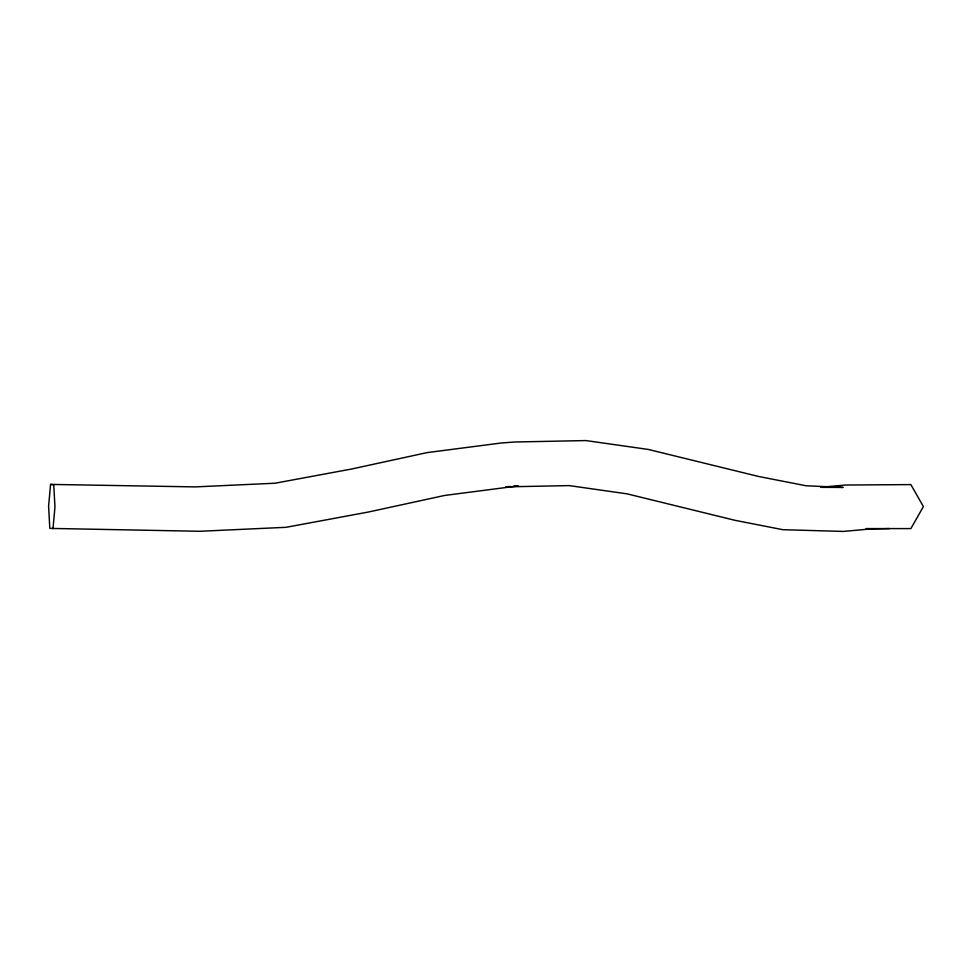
<?xml version="1.0" encoding="UTF-8"?>
<svg xmlns="http://www.w3.org/2000/svg" width="972" height="972" viewBox="0 0 972 972"><rect width="100%" height="100%" fill="white"/><g stroke="black" fill="none" stroke-linecap="round" stroke-linejoin="round"><path stroke-width="1.46" d="M821.158 487.349L843.137 487.422L806.067 485.769L758.597 476.474L648.251 449.441L585.97 440.571L514.978 441.993L501.406 442.977L427.036 452.624L351.597 469.014L275.076 483.218L195.348 486.899L50.568 484.408L48.6 506.218L49.803 528.391L199.868 531.283L286.035 527.31L368.279 512.05L444.654 495.453L518.234 485.915L513.702 486.243M52.986 528.768L54.954 506.959L53.752 484.785L50.568 484.408M821.121 487.215L845.433 485.04L910.873 484.591L923.4 506.582L910.873 528.586L866.064 528.586M506.169 486.79L510.689 486.462M889.502 528.586L869.891 529.035L843.125 531.429L782.861 529.691L735.282 520.385L627.074 493.849L569.13 485.599L506.157 486.863"/></g></svg>
